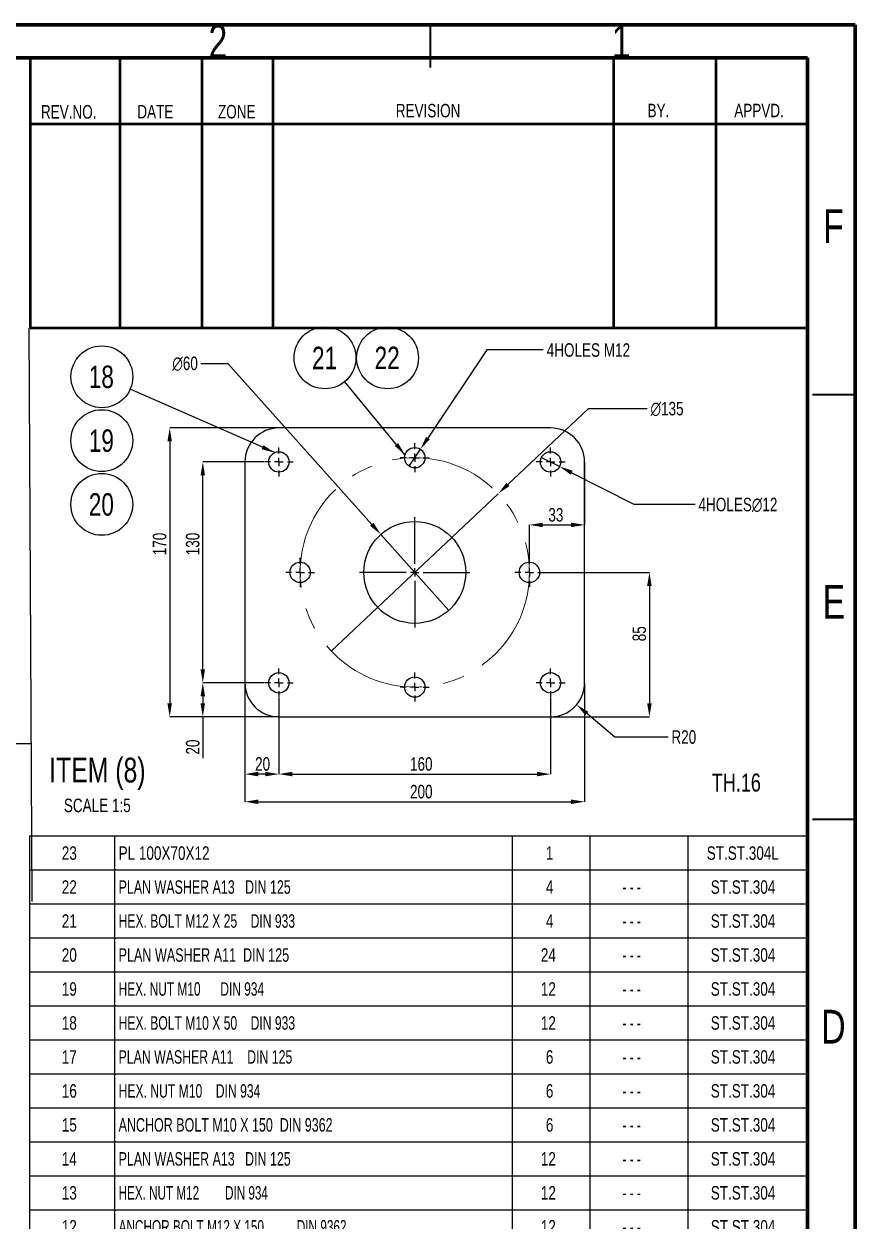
# Model space of a CAD drawing. Header units: millimetres. Extents: x 15 to 1268, y -316 to 292.
# Drawn here: x 1170.4 to 1268.3, y 149 to 290 of the extents above; entities that cross this region are included whole.
import ezdxf

# ---------------------------------------------------------------- set-up
doc = ezdxf.new("R2010")
doc.units = ezdxf.units.MM
doc.header["$PDSIZE"] = -1
doc.linetypes.add('CENTERX2', pattern=[20.32, 12.7, -2.54, 2.54, -2.54])
doc.layers.add('FORMAT', color=7, linetype='Continuous')
doc.styles.add('SLDTEXTSTYLE0', font='TXT', dxfattribs={"width": 0.75})
doc.styles.add('SLDTEXTSTYLE12', font='TXT', dxfattribs={"width": 0.666667})
doc.styles.add('SLDTEXTSTYLE13', font='TXT', dxfattribs={"width": 0.660714})
doc.styles.add('SLDTEXTSTYLE16', font='TXT', dxfattribs={"width": 0.65})
doc.styles.add('SLDTEXTSTYLE17', font='TXT', dxfattribs={"width": 0.672414})
doc.styles.add('SLDTEXTSTYLE18', font='TXT', dxfattribs={"width": 0.697917})
doc.styles.add('SLDTEXTSTYLE19', font='TXT', dxfattribs={"width": 0.66})
doc.styles.add('SLDTEXTSTYLE20', font='TXT', dxfattribs={"width": 0.682692})
doc.styles.add('SLDTEXTSTYLE21', font='TXT', dxfattribs={"width": 0.673913})
doc.styles.add('SLDTEXTSTYLE22', font='TXT', dxfattribs={"width": 0.693548})
doc.styles.add('SLDTEXTSTYLE23', font='TXT', dxfattribs={"width": 0.648148})
doc.styles.add('SLDTEXTSTYLE24', font='TXT', dxfattribs={"width": 0.653846})
doc.styles.add('SLDTEXTSTYLE25', font='TXT', dxfattribs={"width": 0.676471})
doc.styles.add('SLDTEXTSTYLE26', font='TXT', dxfattribs={"width": 0.671875})
doc.styles.add('SLDTEXTSTYLE6', font='TXT', dxfattribs={"width": 0.69})
doc.styles.add('SLDTEXTSTYLE7', font='TXT', dxfattribs={"width": 0.6875})
doc.dimstyles.new('SLDDIMSTYLE0', dxfattribs={"dimtxt": 2.5, "dimasz": 1.5875, "dimexe": 0, "dimexo": 0.625, "dimgap": 0, "dimtad": 1, "dimdec": 0, "dimrnd": 1e-09, "dimtxsty": 'Standard', "dimsah": 1, "dimcen": 2.5, "dimazin": 3, "dimtfac": 1.5875, "dimtdec": 0, "dimtmove": 0, "dimatfit": 3, "dimfrac": 2})
doc.dimstyles.new('SLDDIMSTYLE10', dxfattribs={"dimtxt": 1.5875, "dimasz": 1.5875, "dimexe": 0, "dimexo": 0.625, "dimgap": 0.396875, "dimtad": 1, "dimdec": 0, "dimlfac": 5, "dimrnd": 1e-09, "dimzin": 12, "dimtxsty": 'SLDTEXTSTYLE0', "dimblk1": 'NONE', "dimsah": 1, "dimcen": 0, "dimazin": 3, "dimtfac": 1, "dimtdec": 0, "dimtmove": 0, "dimatfit": 3, "dimldrblk": 'NONE', "dimfrac": 2, "dimtzin": 12})
doc.dimstyles.new('SLDDIMSTYLE11', dxfattribs={"dimtxt": 1.5875, "dimasz": 1.5875, "dimexe": 0, "dimexo": 0.625, "dimgap": 0.396875, "dimtad": 1, "dimdec": 0, "dimlfac": 5, "dimrnd": 1e-09, "dimzin": 12, "dimtxsty": 'SLDTEXTSTYLE0', "dimsah": 1, "dimcen": 0, "dimazin": 3, "dimtfac": 1, "dimtdec": 0, "dimtmove": 0, "dimatfit": 3, "dimfrac": 2, "dimtzin": 12})
doc.dimstyles.new('SLDDIMSTYLE18', dxfattribs={"dimtxt": 1.5875, "dimasz": 1.5875, "dimexe": 0, "dimexo": 0.625, "dimgap": 0.396875, "dimtad": 1, "dimdec": 0, "dimlfac": 5, "dimrnd": 1e-09, "dimzin": 12, "dimtxsty": 'SLDTEXTSTYLE0', "dimblk1": 'NONE', "dimsah": 1, "dimcen": 0, "dimazin": 3, "dimtfac": 1, "dimtdec": 0, "dimtmove": 0, "dimatfit": 3, "dimldrblk": 'NONE', "dimfrac": 2, "dimtzin": 12})
doc.dimstyles.new('SLDDIMSTYLE6', dxfattribs={"dimtxt": 1.5875, "dimasz": 1.5875, "dimexe": 0, "dimexo": 0.625, "dimgap": 0.396875, "dimtad": 1, "dimdec": 0, "dimlfac": 5, "dimrnd": 1e-09, "dimzin": 12, "dimtxsty": 'SLDTEXTSTYLE0', "dimsah": 1, "dimcen": 2.5, "dimazin": 3, "dimtfac": 1, "dimtdec": 0, "dimtmove": 0, "dimatfit": 3, "dimfrac": 2, "dimtzin": 12})
doc.dimstyles.new('SLDDIMSTYLE7', dxfattribs={"dimtxt": 1.5875, "dimasz": 1.5875, "dimexe": 0, "dimexo": 0.625, "dimgap": 0.396875, "dimtad": 1, "dimdec": 0, "dimlfac": 5, "dimrnd": 1e-09, "dimzin": 12, "dimtxsty": 'SLDTEXTSTYLE0', "dimsah": 1, "dimcen": 2.5, "dimazin": 3, "dimtfac": 1, "dimtdec": 0, "dimtmove": 0, "dimatfit": 0, "dimfrac": 2, "dimtzin": 12})
doc.dimstyles.new('SLDDIMSTYLE8', dxfattribs={"dimtxt": 1.5875, "dimasz": 1.5875, "dimexe": 0, "dimexo": 0.625, "dimgap": 0.396875, "dimtad": 1, "dimdec": 0, "dimlfac": 5, "dimrnd": 1e-09, "dimzin": 12, "dimtxsty": 'SLDTEXTSTYLE0', "dimblk1": 'NONE', "dimsah": 1, "dimcen": 0, "dimazin": 3, "dimtfac": 1, "dimtdec": 0, "dimtmove": 0, "dimatfit": 3, "dimldrblk": 'NONE', "dimfrac": 2, "dimtzin": 12})

# ---------------------------------------------------------------- blocks, each defined once
blk = doc.blocks.new('SW_TABLEANNOTATION_3')
at = {"color": 0, "linetype": 'Continuous', "lineweight": 25}
for p, q in [((0, 0), (0, -4)), ((0, 0), (10.01, 0)), ((10.01, 0), (10.01, -4)), ((10.01, 0), (56.86, 0)), ((56.86, 0), (56.86, -4)), ((56.86, 0), (65.99, 0)), ((65.99, 0), (65.99, -4)), ((65.99, 0), (77.57, 0)), ((77.57, 0), (77.57, -4)), ((77.57, 0), (91.64, 0)), ((91.64, 0), (91.64, -4)), ((0, -4), (0, -8)), ((0, -4), (10.01, -4)), ((10.01, -4), (10.01, -8)), ((10.01, -4), (56.86, -4)), ((56.86, -4), (56.86, -8)), ((56.86, -4), (65.99, -4)), ((65.99, -4), (65.99, -8)), ((65.99, -4), (77.57, -4)), ((77.57, -4), (77.57, -8)), ((77.57, -4), (91.64, -4)), ((91.64, -4), (91.64, -8)), ((0, -8), (0, -12)), ((0, -8), (10.01, -8)), ((10.01, -8), (10.01, -12)), ((10.01, -8), (56.86, -8)), ((56.86, -8), (56.86, -12)), ((56.86, -8), (65.99, -8)), ((65.99, -8), (65.99, -12)), ((65.99, -8), (77.57, -8)), ((77.57, -8), (77.57, -12)), ((77.57, -8), (91.64, -8)), ((91.64, -8), (91.64, -12)), ((0, -12), (0, -16)), ((0, -12), (10.01, -12)), ((10.01, -12), (10.01, -16)), ((10.01, -12), (56.86, -12)), ((56.86, -12), (56.86, -16)), ((56.86, -12), (65.99, -12)), ((65.99, -12), (65.99, -16)), ((65.99, -12), (77.57, -12)), ((77.57, -12), (77.57, -16)), ((77.57, -12), (91.64, -12)), ((91.64, -12), (91.64, -16)), ((0, -16), (0, -20)), ((0, -16), (10.01, -16)), ((10.01, -16), (10.01, -20)), ((10.01, -16), (56.86, -16)), ((56.86, -16), (56.86, -20)), ((56.86, -16), (65.99, -16)), ((65.99, -16), (65.99, -20)), ((65.99, -16), (77.57, -16)), ((77.57, -16), (77.57, -20)), ((77.57, -16), (91.64, -16)), ((91.64, -16), (91.64, -20)), ((0, -20), (0, -24)), ((0, -20), (10.01, -20)), ((10.01, -20), (10.01, -24)), ((10.01, -20), (56.86, -20)), ((56.86, -20), (56.86, -24)), ((56.86, -20), (65.99, -20)), ((65.99, -20), (65.99, -24)), ((65.99, -20), (77.57, -20)), ((77.57, -20), (77.57, -24)), ((77.57, -20), (91.64, -20)), ((91.64, -20), (91.64, -24)), ((0, -24), (0, -28)), ((0, -24), (10.01, -24)), ((10.01, -24), (10.01, -28)), ((10.01, -24), (56.86, -24)), ((56.86, -24), (56.86, -28)), ((56.86, -24), (65.99, -24)), ((65.99, -24), (65.99, -28)), ((65.99, -24), (77.57, -24)), ((77.57, -24), (77.57, -28)), ((77.57, -24), (91.64, -24)), ((91.64, -24), (91.64, -28)), ((0, -28), (0, -32)), ((0, -28), (10.01, -28)), ((10.01, -28), (10.01, -32)), ((10.01, -28), (56.86, -28)), ((56.86, -28), (56.86, -32)), ((56.86, -28), (65.99, -28)), ((65.99, -28), (65.99, -32)), ((65.99, -28), (77.57, -28)), ((77.57, -28), (77.57, -32)), ((77.57, -28), (91.64, -28)), ((91.64, -28), (91.64, -32)), ((0, -32), (0, -36)), ((0, -32), (10.01, -32)), ((10.01, -32), (10.01, -36)), ((10.01, -32), (56.86, -32)), ((56.86, -32), (56.86, -36)), ((56.86, -32), (65.99, -32)), ((65.99, -32), (65.99, -36)), ((65.99, -32), (77.57, -32)), ((77.57, -32), (77.57, -36)), ((77.57, -32), (91.64, -32)), ((91.64, -32), (91.64, -36)), ((0, -36), (0, -40)), ((0, -36), (10.01, -36)), ((10.01, -36), (10.01, -40)), ((10.01, -36), (56.86, -36)), ((56.86, -36), (56.86, -40)), ((56.86, -36), (65.99, -36)), ((65.99, -36), (65.99, -40)), ((65.99, -36), (77.57, -36)), ((77.57, -36), (77.57, -40)), ((77.57, -36), (91.64, -36)), ((91.64, -36), (91.64, -40)), ((0, -40), (0, -44)), ((0, -40), (10.01, -40)), ((10.01, -40), (10.01, -44)), ((10.01, -40), (56.86, -40)), ((56.86, -40), (56.86, -44)), ((56.86, -40), (65.99, -40)), ((65.99, -40), (65.99, -44)), ((65.99, -40), (77.57, -40)), ((77.57, -40), (77.57, -44)), ((77.57, -40), (91.64, -40)), ((91.64, -40), (91.64, -44)), ((0, -44), (0, -48)), ((0, -44), (10.01, -44)), ((10.01, -44), (10.01, -48)), ((10.01, -44), (56.86, -44)), ((56.86, -44), (56.86, -48)), ((56.86, -44), (65.99, -44)), ((65.99, -44), (65.99, -48)), ((65.99, -44), (77.57, -44)), ((77.57, -44), (77.57, -48)), ((77.57, -44), (91.64, -44)), ((91.64, -44), (91.64, -48)), ((0, -48), (0, -52)), ((0, -48), (10.01, -48)), ((10.01, -48), (10.01, -52)), ((10.01, -48), (56.86, -48)), ((56.86, -48), (56.86, -52)), ((56.86, -48), (65.99, -48)), ((65.99, -48), (65.99, -52)), ((65.99, -48), (77.57, -48)), ((77.57, -48), (77.57, -52)), ((77.57, -48), (91.64, -48)), ((91.64, -48), (91.64, -52)), ((0, -52), (0, -56)), ((0, -52), (10.01, -52)), ((10.01, -52), (10.01, -56)), ((10.01, -52), (56.86, -52)), ((56.86, -52), (56.86, -56)), ((56.86, -52), (65.99, -52)), ((65.99, -52), (65.99, -56)), ((65.99, -52), (77.57, -52)), ((77.57, -52), (77.57, -56)), ((77.57, -52), (91.64, -52)), ((91.64, -52), (91.64, -56)), ((0, -56), (0, -60)), ((0, -56), (10.01, -56)), ((10.01, -56), (10.01, -60)), ((10.01, -56), (56.86, -56)), ((56.86, -56), (56.86, -60)), ((56.86, -56), (65.99, -56)), ((65.99, -56), (65.99, -60)), ((65.99, -56), (77.57, -56)), ((77.57, -56), (77.57, -60)), ((77.57, -56), (91.64, -56)), ((91.64, -56), (91.64, -60)), ((0, -60), (0, -64.43)), ((0, -60), (10.01, -60)), ((10.01, -60), (10.01, -64.43)), ((10.01, -60), (56.86, -60)), ((56.86, -60), (56.86, -64.43)), ((56.86, -60), (65.99, -60)), ((65.99, -60), (65.99, -64.43)), ((65.99, -60), (77.57, -60)), ((77.57, -60), (77.57, -64.43)), ((77.57, -60), (91.64, -60)), ((91.64, -60), (91.64, -64.43)), ((0, -64.43), (0, -68.43)), ((0, -64.43), (10.01, -64.43)), ((10.01, -64.43), (10.01, -68.43)), ((10.01, -64.43), (56.86, -64.43)), ((56.86, -64.43), (56.86, -68.43)), ((56.86, -64.43), (65.99, -64.43)), ((65.99, -64.43), (65.99, -68.43)), ((65.99, -64.43), (77.57, -64.43)), ((77.57, -64.43), (77.57, -68.43)), ((77.57, -64.43), (91.64, -64.43)), ((91.64, -64.43), (91.64, -68.43)), ((0, -68.43), (0, -72.43)), ((0, -68.43), (10.01, -68.43)), ((10.01, -68.43), (10.01, -72.43)), ((10.01, -68.43), (56.86, -68.43)), ((56.86, -68.43), (56.86, -72.43)), ((56.86, -68.43), (65.99, -68.43)), ((65.99, -68.43), (65.99, -72.43)), ((65.99, -68.43), (77.57, -68.43)), ((77.57, -68.43), (77.57, -72.43)), ((77.57, -68.43), (91.64, -68.43)), ((91.64, -68.43), (91.64, -72.43)), ((0, -72.43), (0, -76.43)), ((0, -72.43), (10.01, -72.43)), ((10.01, -72.43), (10.01, -76.43)), ((10.01, -72.43), (56.86, -72.43)), ((56.86, -72.43), (56.86, -76.43)), ((56.86, -72.43), (65.99, -72.43)), ((65.99, -72.43), (65.99, -76.43)), ((65.99, -72.43), (77.57, -72.43)), ((77.57, -72.43), (77.57, -76.43)), ((77.57, -72.43), (91.64, -72.43)), ((91.64, -72.43), (91.64, -76.43)), ((0, -76.43), (0, -80.43)), ((0, -76.43), (10.01, -76.43)), ((10.01, -76.43), (10.01, -80.43)), ((10.01, -76.43), (56.86, -76.43)), ((56.86, -76.43), (56.86, -80.43)), ((56.86, -76.43), (65.99, -76.43)), ((65.99, -76.43), (65.99, -80.43)), ((65.99, -76.43), (77.57, -76.43)), ((77.57, -76.43), (77.57, -80.43)), ((77.57, -76.43), (91.64, -76.43)), ((91.64, -76.43), (91.64, -80.43)), ((0, -80.43), (0, -84.43)), ((0, -80.43), (10.01, -80.43)), ((10.01, -80.43), (10.01, -84.43)), ((10.01, -80.43), (56.86, -80.43)), ((56.86, -80.43), (56.86, -84.43)), ((56.86, -80.43), (65.99, -80.43)), ((65.99, -80.43), (65.99, -84.43)), ((65.99, -80.43), (77.57, -80.43)), ((77.57, -80.43), (77.57, -84.43)), ((77.57, -80.43), (91.64, -80.43)), ((91.64, -80.43), (91.64, -84.43)), ((0, -84.43), (0, -88.43)), ((0, -84.43), (10.01, -84.43)), ((10.01, -84.43), (10.01, -88.43)), ((10.01, -84.43), (56.86, -84.43)), ((56.86, -84.43), (56.86, -88.43)), ((56.86, -84.43), (65.99, -84.43)), ((65.99, -84.43), (65.99, -88.43)), ((65.99, -84.43), (77.57, -84.43)), ((77.57, -84.43), (77.57, -88.43)), ((77.57, -84.43), (91.64, -84.43)), ((91.64, -84.43), (91.64, -88.43)), ((0, -88.43), (0, -92.43)), ((0, -88.43), (10.01, -88.43)), ((10.01, -88.43), (10.01, -92.43)), ((10.01, -88.43), (56.86, -88.43)), ((56.86, -88.43), (56.86, -92.43)), ((56.86, -88.43), (65.99, -88.43)), ((65.99, -88.43), (65.99, -92.43)), ((65.99, -88.43), (77.57, -88.43)), ((77.57, -88.43), (77.57, -92.43)), ((77.57, -88.43), (91.64, -88.43)), ((91.64, -88.43), (91.64, -92.43)), ((0, -92.43), (0, -98.12)), ((0, -92.43), (10.01, -92.43)), ((10.01, -92.43), (10.01, -98.12)), ((10.01, -92.43), (56.86, -92.43)), ((56.86, -92.43), (56.86, -98.12)), ((56.86, -92.43), (65.99, -92.43)), ((65.99, -92.43), (65.99, -98.12)), ((65.99, -92.43), (77.57, -92.43)), ((77.57, -92.43), (77.57, -98.12)), ((77.57, -92.43), (91.64, -92.43)), ((91.64, -92.43), (91.64, -98.12)), ((0, -98.12), (10.01, -98.12)), ((10.01, -98.12), (56.86, -98.12)), ((56.86, -98.12), (65.99, -98.12)), ((65.99, -98.12), (77.57, -98.12)), ((77.57, -98.12), (91.64, -98.12))]:
    blk.add_line(p, q, dxfattribs=at)
at = {"color": 0, "linetype": 'Continuous', "lineweight": 0, "attachment_point": 1}
for s, insert, char_height, style in [('23', (3.82, -1.22), 1.587, 'SLDTEXTSTYLE0'), ('PL 100X70X12', (10.51, -1.22), 1.5875, 'SLDTEXTSTYLE0'), ('1', (60.83, -1.22), 1.59, 'SLDTEXTSTYLE0'), ('ST.ST.304L', (79.78, -1.22), 1.587, 'SLDTEXTSTYLE0'), ('22', (3.82, -5.22), 1.587, 'SLDTEXTSTYLE0'), ('PLAN WASHER A13   DIN 125', (10.51, -5.22), 1.5875, 'SLDTEXTSTYLE6'), ('4', (60.83, -5.22), 1.59, 'SLDTEXTSTYLE0'), ('ST.ST.304', (80.25, -5.22), 1.587, 'SLDTEXTSTYLE0'), ('- - -', (69.86, -5.22), 1.587, 'SLDTEXTSTYLE16'), ('21', (3.82, -9.22), 1.587, 'SLDTEXTSTYLE0'), ('HEX. BOLT M12 X 25    DIN 933', (10.51, -9.22), 1.5875, 'SLDTEXTSTYLE17'), ('4', (60.83, -9.22), 1.59, 'SLDTEXTSTYLE0'), ('ST.ST.304', (80.25, -9.22), 1.587, 'SLDTEXTSTYLE0'), ('- - -', (69.86, -9.22), 1.587, 'SLDTEXTSTYLE16'), ('20', (3.82, -13.22), 1.587, 'SLDTEXTSTYLE0'), ('PLAN WASHER A11  DIN 125', (10.51, -13.22), 1.5875, 'SLDTEXTSTYLE18'), ('24', (60.24, -13.22), 1.587, 'SLDTEXTSTYLE0'), ('ST.ST.304', (80.25, -13.22), 1.587, 'SLDTEXTSTYLE0'), ('- - -', (69.86, -13.22), 1.587, 'SLDTEXTSTYLE16'), ('19', (3.82, -17.22), 1.587, 'SLDTEXTSTYLE0'), ('HEX. NUT M10      DIN 934', (10.51, -17.22), 1.5875, 'SLDTEXTSTYLE19'), ('12', (60.24, -17.22), 1.587, 'SLDTEXTSTYLE0'), ('- - -', (69.86, -17.22), 1.587, 'SLDTEXTSTYLE16'), ('ST.ST.304', (80.25, -17.22), 1.587, 'SLDTEXTSTYLE0'), ('18', (3.82, -21.22), 1.587, 'SLDTEXTSTYLE0'), ('HEX. BOLT M10 X 50    DIN 933', (10.51, -21.22), 1.5875, 'SLDTEXTSTYLE17'), ('12', (60.24, -21.22), 1.587, 'SLDTEXTSTYLE0'), ('- - -', (69.86, -21.22), 1.587, 'SLDTEXTSTYLE16'), ('ST.ST.304', (80.25, -21.22), 1.587, 'SLDTEXTSTYLE0'), ('17', (3.82, -25.22), 1.587, 'SLDTEXTSTYLE0'), ('PLAN WASHER A11    DIN 125', (10.51, -25.22), 1.5875, 'SLDTEXTSTYLE20'), ('6', (60.83, -25.22), 1.59, 'SLDTEXTSTYLE0'), ('ST.ST.304', (80.25, -25.22), 1.587, 'SLDTEXTSTYLE0'), ('- - -', (69.86, -25.22), 1.587, 'SLDTEXTSTYLE16'), ('16', (3.82, -29.22), 1.587, 'SLDTEXTSTYLE0'), ('HEX. NUT M10    DIN 934', (10.51, -29.22), 1.5875, 'SLDTEXTSTYLE21'), ('6', (60.83, -29.22), 1.59, 'SLDTEXTSTYLE0'), ('ST.ST.304', (80.25, -29.22), 1.587, 'SLDTEXTSTYLE0'), ('- - -', (69.86, -29.22), 1.587, 'SLDTEXTSTYLE16'), ('15', (3.82, -33.22), 1.587, 'SLDTEXTSTYLE0'), ('ANCHOR BOLT M10 X 150  DIN 9362', (10.51, -33.22), 1.5875, 'SLDTEXTSTYLE22'), ('6', (60.83, -33.22), 1.59, 'SLDTEXTSTYLE0'), ('ST.ST.304', (80.25, -33.22), 1.587, 'SLDTEXTSTYLE0'), ('- - -', (69.86, -33.22), 1.587, 'SLDTEXTSTYLE16'), ('14', (3.82, -37.22), 1.587, 'SLDTEXTSTYLE0'), ('PLAN WASHER A13   DIN 125', (10.51, -37.22), 1.5875, 'SLDTEXTSTYLE6'), ('12', (60.24, -37.22), 1.587, 'SLDTEXTSTYLE0'), ('ST.ST.304', (80.25, -37.22), 1.587, 'SLDTEXTSTYLE0'), ('- - -', (69.86, -37.22), 1.587, 'SLDTEXTSTYLE16'), ('13', (3.82, -41.22), 1.587, 'SLDTEXTSTYLE0'), ('HEX. NUT M12        DIN 934', (10.51, -41.22), 1.5875, 'SLDTEXTSTYLE23'), ('12', (60.24, -41.22), 1.587, 'SLDTEXTSTYLE0'), ('- - -', (69.86, -41.22), 1.587, 'SLDTEXTSTYLE16'), ('ST.ST.304', (80.25, -41.22), 1.587, 'SLDTEXTSTYLE0'), ('12', (3.82, -45.22), 1.587, 'SLDTEXTSTYLE0'), ('ANCHOR BOLT M12 X 150          DIN 9362', (10.51, -45.22), 1.5875, 'SLDTEXTSTYLE24'), ('12', (60.24, -45.22), 1.587, 'SLDTEXTSTYLE0'), ('- - -', (69.86, -45.22), 1.587, 'SLDTEXTSTYLE16'), ('ST.ST.304', (80.25, -45.22), 1.587, 'SLDTEXTSTYLE0'), ('11', (3.82, -49.22), 1.587, 'SLDTEXTSTYLE0'), ('COUNTERSUNK BOLT M6 X 20    DIN 7991', (10.51, -49.22), 1.5875, 'SLDTEXTSTYLE7'), ('4', (60.83, -49.22), 1.59, 'SLDTEXTSTYLE0'), ('ST.ST.304', (80.25, -49.22), 1.587, 'SLDTEXTSTYLE0'), ('- - -', (69.86, -49.22), 1.587, 'SLDTEXTSTYLE16'), ('10', (3.82, -53.22), 1.587, 'SLDTEXTSTYLE0'), ('PL 70 X 30 X 6', (10.51, -53.22), 1.5875, 'SLDTEXTSTYLE13'), ('6', (60.83, -53.22), 1.59, 'SLDTEXTSTYLE0'), ('0.1', (70.3, -53.22), 1.587, 'SLDTEXTSTYLE0'), ('ST.ST.304L', (79.78, -53.22), 1.587, 'SLDTEXTSTYLE0'), ('9', (4.41, -57.22), 1.59, 'SLDTEXTSTYLE0'), ('PL 100 X 70 X 6', (10.51, -57.22), 1.5875, 'SLDTEXTSTYLE12'), ('4', (60.83, -57.22), 1.59, 'SLDTEXTSTYLE0'), ('0.34', (69.71, -57.22), 1.587, 'SLDTEXTSTYLE0'), ('ST.ST.304L', (79.78, -57.22), 1.587, 'SLDTEXTSTYLE0'), ('8', (4.41, -61.43), 1.59, 'SLDTEXTSTYLE0'), ('PL 200 X 170 X 16', (10.51, -61.43), 1.5875, 'SLDTEXTSTYLE25'), ('1', (60.83, -61.43), 1.59, 'SLDTEXTSTYLE0'), ('4.35', (69.71, -61.43), 1.587, 'SLDTEXTSTYLE0'), ('ST.ST.304L', (79.78, -61.43), 1.587, 'SLDTEXTSTYLE0'), ('7', (4.41, -65.64), 1.59, 'SLDTEXTSTYLE0'), ('L 50 X 50 X 5', (10.51, -65.64), 1.5875, 'SLDTEXTSTYLE24'), ('2', (60.83, -65.64), 1.59, 'SLDTEXTSTYLE0'), ('0.2', (70.3, -65.64), 1.587, 'SLDTEXTSTYLE0'), ('ST.ST.304L', (79.78, -65.64), 1.587, 'SLDTEXTSTYLE0'), ('6', (4.41, -69.64), 1.59, 'SLDTEXTSTYLE0'), ('PL 170 X 145 X 8', (10.51, -69.64), 1.5875, 'SLDTEXTSTYLE26'), ('2', (60.83, -69.64), 1.59, 'SLDTEXTSTYLE0'), ('0.3', (70.3, -69.64), 1.587, 'SLDTEXTSTYLE0'), ('ST.ST.304L', (79.78, -69.64), 1.587, 'SLDTEXTSTYLE0'), ('5', (4.41, -73.64), 1.59, 'SLDTEXTSTYLE0'), ('PL 170 X 145 X 8', (10.51, -73.64), 1.5875, 'SLDTEXTSTYLE26'), ('2', (60.83, -73.64), 1.59, 'SLDTEXTSTYLE0'), ('0.3', (70.3, -73.64), 1.587, 'SLDTEXTSTYLE0'), ('ST.ST.304L', (79.78, -73.64), 1.587, 'SLDTEXTSTYLE0'), ('4', (4.41, -77.64), 1.59, 'SLDTEXTSTYLE0'), ('PL 80 X 70 X 8', (10.51, -77.64), 1.5875, 'SLDTEXTSTYLE13'), ('8', (60.83, -77.64), 1.59, 'SLDTEXTSTYLE0'), ('0.35', (69.71, -77.64), 1.587, 'SLDTEXTSTYLE0'), ('ST.ST.304L', (79.78, -77.64), 1.587, 'SLDTEXTSTYLE0'), ('3', (4.41, -81.64), 1.59, 'SLDTEXTSTYLE0'), ('PL', (10.51, -81.64), 1.587, 'SLDTEXTSTYLE0'), ('868', (13.22, -81.64), 1.587, 'SLDTEXTSTYLE0'), ('X 176 X 6', (17.37, -81.64), 1.587, 'SLDTEXTSTYLE12'), ('2', (60.83, -81.64), 1.59, 'SLDTEXTSTYLE0'), ('7', (71.19, -81.64), 1.59, 'SLDTEXTSTYLE0'), ('ST.ST.304L', (79.78, -81.64), 1.587, 'SLDTEXTSTYLE0'), ('2', (4.41, -85.64), 1.59, 'SLDTEXTSTYLE0'), ('PL', (10.51, -85.64), 1.587, 'SLDTEXTSTYLE0'), ('805', (13.22, -85.64), 1.587, 'SLDTEXTSTYLE0'), ('X 162 X 6', (17.37, -85.64), 1.587, 'SLDTEXTSTYLE12'), ('1', (60.83, -85.64), 1.59, 'SLDTEXTSTYLE0'), ('6.4', (70.3, -85.64), 1.587, 'SLDTEXTSTYLE0'), ('ST.ST.304L', (79.78, -85.64), 1.587, 'SLDTEXTSTYLE0'), ('1', (4.41, -89.64), 1.59, 'SLDTEXTSTYLE0'), ('PL', (10.51, -89.64), 1.587, 'SLDTEXTSTYLE0'), ('2484', (13.22, -89.64), 1.587, 'SLDTEXTSTYLE0'), ('X 235 X 6', (18.55, -89.64), 1.587, 'SLDTEXTSTYLE12'), ('2', (60.83, -89.64), 1.59, 'SLDTEXTSTYLE0'), ('23', (70.6, -89.64), 1.587, 'SLDTEXTSTYLE0'), ('ST.ST.304L', (79.78, -89.64), 1.587, 'SLDTEXTSTYLE0'), ('WEIGHT', (67.93, -93.43), 1.587, 'SLDTEXTSTYLE0'), ('ITEM NO.', (0.5, -94.49), 1.587, 'SLDTEXTSTYLE0'), ('DESCRIPTION', (26.85, -94.49), 1.5875, 'SLDTEXTSTYLE0'), ('QTY.', (59.14, -94.49), 1.587, 'SLDTEXTSTYLE0'), ('(KG/UNIT)', (66.74, -95.55), 1.587, 'SLDTEXTSTYLE0'), ('MATERIAL', (79.72, -94.49), 1.587, 'SLDTEXTSTYLE0')]:
    blk.add_mtext(s, dxfattribs=dict(at, insert=insert, char_height=char_height, style=style))
blk = doc.blocks.new('*D845')
at = {"layer": 'Defpoints', "color": 0}
for p in [(1226.28, 234.65), (1206.63, 216.13)]:
    blk.add_point(p, dxfattribs=at)
at = {"layer": 'FORMAT', "color": 0, "lineweight": -2}
for p, q in [((1236.9, 244.66), (1227.44, 235.74)), ((1243.83, 244.66), (1236.9, 244.66)), ((1206.63, 216.13), (1226.28, 234.65))]:
    blk.add_line(p, q, dxfattribs=at)
at = {"layer": 'FORMAT', "color": 0}
blk.add_solid([(1227.25, 235.93), (1227.62, 235.54), (1226.28, 234.65)], dxfattribs=at)
at = {"layer": 'FORMAT', "color": 0, "insert": (1244.23, 245.46), "char_height": 1.587, "attachment_point": 1, "style": 'SLDTEXTSTYLE0'}
blk.add_mtext('\\A1;∅135', dxfattribs=at)
blk = doc.blocks.new('_None')
blk = doc.blocks.new('*D846')
at = {"layer": 'Defpoints', "color": 0}
for p in [(1200.46, 242.39), (1187.6, 208.39), (1200.46, 208.39)]:
    blk.add_point(p, dxfattribs=at)
at = {"layer": 'FORMAT', "color": 0, "lineweight": -2}
for p, q in [((1200.39, 242.39), (1187.6, 242.39)), ((1187.6, 240.8), (1187.6, 209.97)), ((1200.39, 208.39), (1187.6, 208.39))]:
    blk.add_line(p, q, dxfattribs=at)
at = {"layer": 'FORMAT', "color": 0}
for points in [[(1187.33, 240.8), (1187.86, 240.8), (1187.6, 242.39)], [(1187.33, 209.97), (1187.86, 209.97), (1187.6, 208.39)]]:
    blk.add_solid(points, dxfattribs=at)
at = {"layer": 'FORMAT', "color": 0, "insert": (1185.61, 228.73), "char_height": 1.587, "attachment_point": 2, "rotation": 90, "style": 'SLDTEXTSTYLE0'}
blk.add_mtext('\\A1;170', dxfattribs=at)
blk = doc.blocks.new('*D847')
at = {"layer": 'Defpoints', "color": 0}
for p in [(1196.46, 212.39), (1236.46, 212.39), (1236.46, 198.39)]:
    blk.add_point(p, dxfattribs=at)
at = {"layer": 'FORMAT', "color": 0, "lineweight": -2}
for p, q in [((1196.46, 212.32), (1196.46, 198.39)), ((1236.46, 212.32), (1236.46, 198.39)), ((1198.04, 198.39), (1234.87, 198.39))]:
    blk.add_line(p, q, dxfattribs=at)
at = {"layer": 'FORMAT', "color": 0}
for points in [[(1198.04, 198.65), (1198.04, 198.12), (1196.46, 198.39)], [(1234.87, 198.65), (1234.87, 198.12), (1236.46, 198.39)]]:
    blk.add_solid(points, dxfattribs=at)
at = {"layer": 'FORMAT', "color": 0, "insert": (1217.23, 200.37), "char_height": 1.587, "attachment_point": 2, "style": 'SLDTEXTSTYLE0'}
blk.add_mtext('\\A1;200', dxfattribs=at)
blk = doc.blocks.new('*D848')
at = {"layer": 'Defpoints', "color": 0}
for p in [(1200.46, 210.69), (1232.46, 210.69), (1232.46, 201.64)]:
    blk.add_point(p, dxfattribs=at)
at = {"layer": 'FORMAT', "color": 0, "lineweight": -2}
for p, q in [((1200.46, 210.62), (1200.46, 201.64)), ((1232.46, 210.62), (1232.46, 201.64)), ((1202.04, 201.64), (1230.87, 201.64))]:
    blk.add_line(p, q, dxfattribs=at)
at = {"layer": 'FORMAT', "color": 0}
for points in [[(1202.04, 201.91), (1202.04, 201.38), (1200.46, 201.64)], [(1230.87, 201.91), (1230.87, 201.38), (1232.46, 201.64)]]:
    blk.add_solid(points, dxfattribs=at)
at = {"layer": 'FORMAT', "color": 0, "insert": (1217.23, 203.63), "char_height": 1.587, "attachment_point": 2, "style": 'SLDTEXTSTYLE0'}
blk.add_mtext('\\A1;160', dxfattribs=at)
blk = doc.blocks.new('*D849')
at = {"layer": 'Defpoints', "color": 0}
for p in [(1191.5, 238.39), (1198.76, 238.39), (1198.76, 212.39)]:
    blk.add_point(p, dxfattribs=at)
at = {"layer": 'FORMAT', "color": 0, "lineweight": -2}
for p, q in [((1198.69, 238.39), (1191.5, 238.39)), ((1191.5, 213.97), (1191.5, 236.8)), ((1198.69, 212.39), (1191.5, 212.39))]:
    blk.add_line(p, q, dxfattribs=at)
at = {"layer": 'FORMAT', "color": 0}
for points in [[(1191.23, 236.8), (1191.76, 236.8), (1191.5, 238.39)], [(1191.23, 213.97), (1191.76, 213.97), (1191.5, 212.39)]]:
    blk.add_solid(points, dxfattribs=at)
at = {"layer": 'FORMAT', "color": 0, "insert": (1189.51, 228.73), "char_height": 1.587, "attachment_point": 2, "rotation": 90, "style": 'SLDTEXTSTYLE0'}
blk.add_mtext('\\A1;130', dxfattribs=at)
blk = doc.blocks.new('*D850')
at = {"layer": 'Defpoints', "color": 0}
for p in [(1217.12, 239.88), (1215.79, 237.89)]:
    blk.add_point(p, dxfattribs=at)
at = {"layer": 'FORMAT', "color": 0, "lineweight": -2}
for p, q in [((1224.95, 251.57), (1218.01, 241.2)), ((1231.6, 251.57), (1224.95, 251.57)), ((1215.79, 237.89), (1217.12, 239.88))]:
    blk.add_line(p, q, dxfattribs=at)
at = {"layer": 'FORMAT', "color": 0}
blk.add_solid([(1217.79, 241.35), (1218.23, 241.06), (1217.12, 239.88)], dxfattribs=at)
at = {"layer": 'FORMAT', "color": 0, "insert": (1232, 252.36), "char_height": 1.5875, "attachment_point": 1, "style": 'SLDTEXTSTYLE0'}
blk.add_mtext('\\A1;4HOLES M12', dxfattribs=at)
blk = doc.blocks.new('*D851')
at = {"layer": 'Defpoints', "color": 0}
for p in [(1212.46, 229.86), (1220.46, 220.92)]:
    blk.add_point(p, dxfattribs=at)
at = {"layer": 'FORMAT', "color": 0, "lineweight": -2}
for p, q in [((1191.28, 249.99), (1194.45, 249.99)), ((1194.45, 249.99), (1211.4, 231.04)), ((1220.46, 220.92), (1212.46, 229.86))]:
    blk.add_line(p, q, dxfattribs=at)
at = {"layer": 'FORMAT', "color": 0}
blk.add_solid([(1211.6, 231.22), (1211.2, 230.87), (1212.46, 229.86)], dxfattribs=at)
at = {"layer": 'FORMAT', "color": 0, "insert": (1187.91, 250.79), "char_height": 1.587, "attachment_point": 1, "style": 'SLDTEXTSTYLE0'}
blk.add_mtext('\\A1;∅60', dxfattribs=at)
blk = doc.blocks.new('*D852')
at = {"layer": 'Defpoints', "color": 0}
for p in [(1198.76, 212.39), (1191.5, 208.39), (1200.46, 208.39)]:
    blk.add_point(p, dxfattribs=at)
at = {"layer": 'FORMAT', "color": 0, "lineweight": -2}
for p, q in [((1198.69, 212.39), (1191.5, 212.39)), ((1191.5, 210.8), (1191.5, 209.97)), ((1200.39, 208.39), (1191.5, 208.39)), ((1191.5, 208.39), (1191.5, 203.53))]:
    blk.add_line(p, q, dxfattribs=at)
at = {"layer": 'FORMAT', "color": 0}
for points in [[(1191.23, 210.8), (1191.76, 210.8), (1191.5, 212.39)], [(1191.23, 209.97), (1191.76, 209.97), (1191.5, 208.39)]]:
    blk.add_solid(points, dxfattribs=at)
at = {"layer": 'FORMAT', "color": 0, "insert": (1189.51, 204.82), "char_height": 1.587, "attachment_point": 2, "rotation": 90, "style": 'SLDTEXTSTYLE0'}
blk.add_mtext('\\A1;20', dxfattribs=at)
blk = doc.blocks.new('*D853')
at = {"layer": 'Defpoints', "color": 0}
for p in [(1196.46, 212.39), (1200.46, 210.69), (1196.46, 201.64)]:
    blk.add_point(p, dxfattribs=at)
at = {"layer": 'FORMAT', "color": 0, "lineweight": -2}
for p, q in [((1196.46, 212.32), (1196.46, 201.64)), ((1200.46, 210.62), (1200.46, 201.64)), ((1198.87, 201.64), (1198.04, 201.64))]:
    blk.add_line(p, q, dxfattribs=at)
at = {"layer": 'FORMAT', "color": 0}
for points in [[(1198.04, 201.91), (1198.04, 201.38), (1196.46, 201.64)], [(1198.87, 201.91), (1198.87, 201.38), (1200.46, 201.64)]]:
    blk.add_solid(points, dxfattribs=at)
at = {"layer": 'FORMAT', "color": 0, "insert": (1198.54, 203.63), "char_height": 1.587, "attachment_point": 2, "style": 'SLDTEXTSTYLE0'}
blk.add_mtext('\\A1;20', dxfattribs=at)
blk = doc.blocks.new('*D854')
at = {"layer": 'Defpoints', "color": 0}
for p in [(1232.46, 212.39), (1235.51, 209.81)]:
    blk.add_point(p, dxfattribs=at)
at = {"layer": 'FORMAT', "color": 0, "lineweight": -2}
for p, q in [((1240.01, 206), (1236.72, 208.78)), ((1246.29, 206), (1240.01, 206))]:
    blk.add_line(p, q, dxfattribs=at)
at = {"layer": 'FORMAT', "color": 0}
blk.add_solid([(1236.9, 208.98), (1236.55, 208.58), (1235.51, 209.81)], dxfattribs=at)
at = {"layer": 'FORMAT', "color": 0, "insert": (1246.69, 206.8), "char_height": 1.587, "attachment_point": 1, "style": 'SLDTEXTSTYLE0'}
blk.add_mtext('\\A1;R20', dxfattribs=at)
blk = doc.blocks.new('*D855')
at = {"layer": 'Defpoints', "color": 0}
for p in [(1236.46, 238.39), (1236.46, 230.98), (1229.96, 227.09)]:
    blk.add_point(p, dxfattribs=at)
at = {"layer": 'FORMAT', "color": 0, "lineweight": -2}
for p, q in [((1236.46, 238.32), (1236.46, 230.98)), ((1229.96, 227.15), (1229.96, 230.98)), ((1231.54, 230.98), (1234.87, 230.98))]:
    blk.add_line(p, q, dxfattribs=at)
at = {"layer": 'FORMAT', "color": 0}
for points in [[(1231.54, 231.24), (1231.54, 230.71), (1229.96, 230.98)], [(1234.87, 231.24), (1234.87, 230.71), (1236.46, 230.98)]]:
    blk.add_solid(points, dxfattribs=at)
at = {"layer": 'FORMAT', "color": 0, "insert": (1233.08, 232.96), "char_height": 1.587, "attachment_point": 2, "style": 'SLDTEXTSTYLE0'}
blk.add_mtext('\\A1;33', dxfattribs=at)
blk = doc.blocks.new('*D856')
at = {"layer": 'Defpoints', "color": 0}
for p in [(1231.66, 225.39), (1232.46, 208.39), (1244.1, 208.39)]:
    blk.add_point(p, dxfattribs=at)
at = {"layer": 'FORMAT', "color": 0, "lineweight": -2}
for p, q in [((1231.72, 225.39), (1244.1, 225.39)), ((1244.1, 223.8), (1244.1, 209.97)), ((1232.52, 208.39), (1244.1, 208.39))]:
    blk.add_line(p, q, dxfattribs=at)
at = {"layer": 'FORMAT', "color": 0}
for points in [[(1243.83, 223.8), (1244.36, 223.8), (1244.1, 225.39)], [(1243.83, 209.97), (1244.36, 209.97), (1244.1, 208.39)]]:
    blk.add_solid(points, dxfattribs=at)
at = {"layer": 'FORMAT', "color": 0, "insert": (1242.11, 218.16), "char_height": 1.587, "attachment_point": 2, "rotation": 90, "style": 'SLDTEXTSTYLE0'}
blk.add_mtext('\\A1;85', dxfattribs=at)
blk = doc.blocks.new('*D857')
at = {"layer": 'Defpoints', "color": 0}
for p in [(1231.39, 238.93), (1233.53, 237.84)]:
    blk.add_point(p, dxfattribs=at)
at = {"layer": 'FORMAT', "color": 0, "lineweight": -2}
for p, q in [((1231.39, 238.93), (1233.53, 237.84)), ((1242.31, 233.38), (1234.94, 237.12)), ((1249.48, 233.38), (1242.31, 233.38))]:
    blk.add_line(p, q, dxfattribs=at)
at = {"layer": 'FORMAT', "color": 0}
blk.add_solid([(1235.06, 237.36), (1234.82, 236.89), (1233.53, 237.84)], dxfattribs=at)
at = {"layer": 'FORMAT', "color": 0, "insert": (1249.88, 234.17), "char_height": 1.5875, "attachment_point": 1, "style": 'SLDTEXTSTYLE0'}
blk.add_mtext('\\A1;4HOLES∅12', dxfattribs=at)
blk = doc.blocks.new('SW_NOTE_0_68')
at = {"layer": 'FORMAT', "color": 0}
blk.add_circle((-3.33, 1.46), 3.64, dxfattribs=at)
at = {"layer": 'FORMAT', "color": 0, "insert": (-3.39, 2.78), "char_height": 2.646, "attachment_point": 2, "style": 'SLDTEXTSTYLE0'}
blk.add_mtext('18', dxfattribs=at)
blk = doc.blocks.new('SW_NOTE_0_69')
at = {"layer": 'FORMAT', "color": 0}
blk.add_circle((1.95, 2.09), 3.64, dxfattribs=at)
at = {"layer": 'FORMAT', "color": 0, "insert": (1.9, 3.41), "char_height": 2.646, "attachment_point": 2, "style": 'SLDTEXTSTYLE0'}
blk.add_mtext('19', dxfattribs=at)
blk = doc.blocks.new('SW_NOTE_0_70')
at = {"layer": 'FORMAT', "color": 0}
blk.add_circle((1.95, 2.09), 3.64, dxfattribs=at)
at = {"layer": 'FORMAT', "color": 0, "insert": (1.9, 3.41), "char_height": 2.646, "attachment_point": 2, "style": 'SLDTEXTSTYLE0'}
blk.add_mtext('20', dxfattribs=at)
blk = doc.blocks.new('SW_NOTE_0_71')
at = {"color": 0, "linetype": 'Continuous', "lineweight": 0, "attachment_point": 2, "style": 'SLDTEXTSTYLE0'}
for s, insert, char_height in [('ITEM (8)', (7, 3.75), 2.91), ('SCALE 1:5', (6.99, -1.07), 1.587)]:
    blk.add_mtext(s, dxfattribs=dict(at, insert=insert, char_height=char_height))
blk = doc.blocks.new('SW_NOTE_0_72')
at = {"layer": 'FORMAT', "color": 0}
blk.add_circle((-2.32, 2.81), 3.64, dxfattribs=at)
at = {"layer": 'FORMAT', "color": 0, "insert": (-2.37, 4.12), "char_height": 2.646, "attachment_point": 2, "style": 'SLDTEXTSTYLE0'}
blk.add_mtext('21', dxfattribs=at)
blk = doc.blocks.new('SW_NOTE_0_73')
at = {"layer": 'FORMAT', "color": 0}
blk.add_circle((1.95, 2.09), 3.64, dxfattribs=at)
at = {"layer": 'FORMAT', "color": 0, "insert": (1.9, 3.41), "char_height": 2.646, "attachment_point": 2, "style": 'SLDTEXTSTYLE0'}
blk.add_mtext('22', dxfattribs=at)
blk = doc.blocks.new('SW_CENTERMARKSYMBOL_38')
at = {"layer": 'FORMAT', "color": 0}
for p, q in [((0, 1), (0, 6.5)), ((-1, 0), (-6.5, 0)), ((0, 0), (-0.5, 0)), ((0, 0), (0, 0.5)), ((0, 0), (0, -0.5)), ((0, 0), (0.5, 0)), ((1, 0), (6.5, 0)), ((0, -1), (0, -6.5))]:
    blk.add_line(p, q, dxfattribs=at)
blk = doc.blocks.new('SW_CENTERMARKSYMBOL_39')
at = {"layer": 'FORMAT', "color": 0}
for p, q in [((0, 1), (0, 1.7)), ((-1, 0), (-1.7, 0)), ((0, 0), (-0.5, 0)), ((0, 0), (0, 0.5)), ((0, 0), (0, -0.5)), ((0, 0), (0.5, 0)), ((1, 0), (1.7, 0)), ((0, -1), (0, -1.7))]:
    blk.add_line(p, q, dxfattribs=at)
blk = doc.blocks.new('SW_CENTERMARKSYMBOL_40')
at = {"layer": 'FORMAT', "color": 0}
for p, q in [((0, 1), (0, 1.7)), ((-1, 0), (-1.7, 0)), ((0, 0), (-0.5, 0)), ((0, 0), (0, 0.5)), ((0, 0), (0, -0.5)), ((0, 0), (0.5, 0)), ((1, 0), (1.7, 0)), ((0, -1), (0, -1.7))]:
    blk.add_line(p, q, dxfattribs=at)
blk = doc.blocks.new('SW_CENTERMARKSYMBOL_41')
at = {"layer": 'FORMAT', "color": 0}
for p, q in [((0, 1), (0, 1.7)), ((-1, 0), (-1.7, 0)), ((0, 0), (-0.5, 0)), ((0, 0), (0, 0.5)), ((0, 0), (0, -0.5)), ((0, 0), (0.5, 0)), ((1, 0), (1.7, 0)), ((0, -1), (0, -1.7))]:
    blk.add_line(p, q, dxfattribs=at)
blk = doc.blocks.new('SW_CENTERMARKSYMBOL_42')
at = {"layer": 'FORMAT', "color": 0}
for p, q in [((0, 1), (0, 1.7)), ((-1, 0), (-1.7, 0)), ((0, 0), (-0.5, 0)), ((0, 0), (0, 0.5)), ((0, 0), (0, -0.5)), ((0, 0), (0.5, 0)), ((1, 0), (1.7, 0)), ((0, -1), (0, -1.7))]:
    blk.add_line(p, q, dxfattribs=at)
blk = doc.blocks.new('SW_CENTERMARKSYMBOL_43')
at = {"layer": 'FORMAT', "color": 0}
for p, q in [((0, 1), (0, 1.7)), ((-1, 0), (-1.7, 0)), ((0, 0), (-0.5, 0)), ((0, 0), (0, 0.5)), ((0, 0), (0, -0.5)), ((0, 0), (0.5, 0)), ((1, 0), (1.7, 0)), ((0, -1), (0, -1.7))]:
    blk.add_line(p, q, dxfattribs=at)
blk = doc.blocks.new('SW_CENTERMARKSYMBOL_44')
at = {"layer": 'FORMAT', "color": 0}
for p, q in [((0, 1), (0, 1.7)), ((-1, 0), (-1.7, 0)), ((0, 0), (-0.5, 0)), ((0, 0), (0, 0.5)), ((0, 0), (0, -0.5)), ((0, 0), (0.5, 0)), ((1, 0), (1.7, 0)), ((0, -1), (0, -1.7))]:
    blk.add_line(p, q, dxfattribs=at)
blk = doc.blocks.new('SW_CENTERMARKSYMBOL_45')
at = {"layer": 'FORMAT', "color": 0}
for p, q in [((0, 1), (0, 1.7)), ((-1, 0), (-1.7, 0)), ((0, 0), (-0.5, 0)), ((0, 0), (0, 0.5)), ((0, 0), (0, -0.5)), ((0, 0), (0.5, 0)), ((1, 0), (1.7, 0)), ((0, -1), (0, -1.7))]:
    blk.add_line(p, q, dxfattribs=at)
blk = doc.blocks.new('SW_CENTERMARKSYMBOL_46')
at = {"layer": 'FORMAT', "color": 0}
for p, q in [((0, 1), (0, 1.7)), ((-1, 0), (-1.7, 0)), ((0, 0), (-0.5, 0)), ((0, 0), (0, 0.5)), ((0, 0), (0, -0.5)), ((0, 0), (0.5, 0)), ((1, 0), (1.7, 0)), ((0, -1), (0, -1.7))]:
    blk.add_line(p, q, dxfattribs=at)

msp = doc.modelspace()

# ---------------------------------------------------------------- linework, layer by layer
at = {"color": 7, "linetype": 'Continuous', "lineweight": 70}
for p, q in [((868.31754949, 289.83338776), (1268.31754949, 289.83338776)), ((1268.31754949, 289.83338776), (1268.31754949, 2.83338776)), ((873.31754949, 285.96691277), (1262.72002161, 285.96691277)), ((1262.72002161, 285.96691277), (1262.72002161, 8.96691277))]:
    msp.add_line(p, q, dxfattribs=at)
at = {"color": 7, "linetype": 'Continuous', "lineweight": 35}
for p, q in [((1218.31754949, 284.83338776), (1218.31754949, 289.83338776)), ((1263.31754949, 246.33338776), (1268.31754949, 246.33338776)), ((1263.31754949, 196.33338776), (1268.31754949, 196.33338776))]:
    msp.add_line(p, q, dxfattribs=at)
at = {"color": 7, "linetype": 'Continuous', "lineweight": 50}
for p, q in [((1171.16041046, 285.96691277), (1171.16041046, 254.14399381)), ((1181.73634907, 285.96691277), (1181.73634907, 254.28069909)), ((1191.39575976, 285.96691277), (1191.39575976, 254.14397351)), ((1199.75320665, 285.96691277), (1199.75320665, 254.14399381)), ((1239.8698923, 285.96691277), (1239.8698923, 254.14399381)), ((1251.90650413, 285.96691277), (1251.90650413, 254.14397351)), ((1262.72002161, 278.15119174), (1171.16041046, 278.15119174)), ((1262.72002161, 254.14399381), (1171.16041046, 254.14399381))]:
    msp.add_line(p, q, dxfattribs=at)
at = {"color": 7, "linetype": 'Continuous', "lineweight": 25}
for p, q in [((1232.45732922, 242.38702016), (1200.45732922, 242.38702016)), ((1196.45732922, 238.38702016), (1196.45732922, 212.38702016)), ((1236.45732922, 212.38702016), (1236.45732922, 238.38702016)), ((1200.45732922, 208.38702016), (1232.45732922, 208.38702016))]:
    msp.add_line(p, q, dxfattribs=at)
for centre, radius in [((1200.45732922, 238.38702016), 1.2), ((1216.45732922, 238.88702016), 1.2), ((1232.45732922, 238.38702016), 1.2), ((1216.45732922, 225.38702016), 6), ((1202.95732922, 225.38702016), 1.2), ((1229.95732922, 225.38702016), 1.2), ((1200.45732922, 212.38702016), 1.2), ((1216.45732922, 211.88702016), 1.2), ((1232.45732922, 212.38702016), 1.2)]:
    msp.add_circle(centre, radius, dxfattribs=at)
at = {"color": 7, "linetype": 'CENTERX2', "lineweight": 18}
msp.add_circle((1216.45732922, 225.38702016), 13.5, dxfattribs=at)
at = {"color": 7, "linetype": 'Continuous', "lineweight": 25}
for centre, start, end in [((1200.45732922, 238.38702016), 90, 180), ((1232.45732922, 238.38702016), 0, 90), ((1200.45732922, 212.38702016), 180, 270), ((1232.45732922, 212.38702016), 270, 0)]:
    msp.add_arc(centre, 4, start, end, dxfattribs=at)
at = {"layer": 'FORMAT'}
for p, q in [((1171.40169684, 186.62878648), (1171.06085605, 254.14425382)), ((1171.30784354, 205.21972299), (993.03086841, 205.21972299))]:
    msp.add_line(p, q, dxfattribs=at)

# ---------------------------------------------------------------- block references
at = {"color": 7, "linetype": 'Continuous', "lineweight": 0}
for name, p in [('SW_NOTE_0_71', (1172.08307075, 199.81819776)), ('SW_TABLEANNOTATION_3', (1171.07070238, 194.35823999))]:
    msp.add_blockref(name, p, dxfattribs=at)
at = {"layer": 'FORMAT'}
for name, p in [('SW_NOTE_0_72', (1208.20675379, 247.83351224)), ('SW_NOTE_0_73', (1211.30693974, 248.54761275)), ('SW_NOTE_0_68', (1182.93849932, 246.95542733)), ('SW_NOTE_0_69', (1177.6490816, 238.81186866)), ('SW_CENTERMARKSYMBOL_41', (1200.45732922, 238.38702016)), ('SW_CENTERMARKSYMBOL_39', (1216.45732922, 238.88702016)), ('SW_CENTERMARKSYMBOL_42', (1232.45732922, 238.38702016)), ('SW_NOTE_0_70', (1177.6490816, 231.30143751)), ('SW_CENTERMARKSYMBOL_38', (1216.45732922, 225.38702016)), ('SW_CENTERMARKSYMBOL_46', (1202.95732922, 225.38702016)), ('SW_CENTERMARKSYMBOL_40', (1229.95732922, 225.38702016)), ('SW_CENTERMARKSYMBOL_45', (1200.45732922, 212.38702016)), ('SW_CENTERMARKSYMBOL_44', (1216.45732922, 211.88702016)), ('SW_CENTERMARKSYMBOL_43', (1232.45732922, 212.38702016))]:
    msp.add_blockref(name, p, dxfattribs=at)

# ---------------------------------------------------------------- texts
at = {"color": 7, "linetype": 'Continuous', "lineweight": 0, "style": 'SLDTEXTSTYLE0'}
for s, insert, char_height, attachment_point in [('2', (1193.27758644, 289.89354185), 3.96875, 2), ('1', (1240.77758644, 289.89354185), 3.96875, 2), ('REVISION', (1214.22545498, 280.53997307), 1.5875, 1), ('BY.', (1243.8785987, 280.55519095), 1.5875, 1), ('APPVD.', (1254.08958979, 280.55519095), 1.5875, 1), ('REV.NO.', (1172.43367442, 280.39761499), 1.5875, 1), ('DATE', (1183.78659625, 280.41283287), 1.5875, 1), ('ZONE', (1193.2849214, 280.41283287), 1.5875, 1), ('F', (1265.7752897, 268.14354185), 3.96875, 2), ('E', (1265.8253584, 223.89354185), 3.96875, 2), ('D', (1265.77023678, 173.89354185), 3.96875, 2)]:
    msp.add_mtext(s, dxfattribs=dict(at, insert=insert, char_height=char_height, attachment_point=attachment_point))
at = {"layer": 'FORMAT', "insert": (1251.44253382, 201.70269836), "char_height": 2.116666667, "attachment_point": 1, "style": 'SLDTEXTSTYLE0'}
msp.add_mtext('TH.16', dxfattribs=at)

# ---------------------------------------------------------------- dimensions: what is measured, and where the dimension line sits
at = {"layer": 'FORMAT'}
for p1, p2, text, dimstyle, picture, middle in [((1215.78965854, 237.88991642), (1217.12499989, 239.8841239), '4HOLES M<>', 'SLDDIMSTYLE18', '*D850', (1237.55236923, 251.56910912)), ((1231.38779013, 238.93115814), (1233.52686831, 237.84288219), '4HOLES<>', 'SLDDIMSTYLE10', '*D857', (1254.84146982, 233.37644124))]:
    dim = msp.add_diameter_dim_2p(p1=p1, p2=p2, text=text, dimstyle=dimstyle, dxfattribs=at)
    dim.commit()
    dim.dimension.update_dxf_attribs({"geometry": picture, "text_midpoint": middle, "dimtype": 163})
for p1, p2, picture, middle in [((1220.45760998, 220.91513534), (1212.45704846, 229.85890498), '*D851', (1189.39675889, 249.99384585)), ((1206.63444793, 216.12629648), (1226.28021051, 234.64774385), '*D845', (1246.20977402, 244.66181817))]:
    dim = msp.add_diameter_dim_2p(p1=p1, p2=p2, dimstyle='SLDDIMSTYLE8', dxfattribs=at)
    dim.commit()
    dim.dimension.update_dxf_attribs({"geometry": picture, "text_midpoint": middle, "dimtype": 163})
for base, p1, p2, picture, middle in [((1187.59503587, 208.38702016), (1200.45732922, 242.38702016), (1200.45732922, 208.38702016), '*D846', (1187.59503587, 228.73306543)), ((1191.49710992, 238.38702016), (1198.75732922, 212.38702016), (1198.75732922, 238.38702016), '*D849', (1191.49710992, 228.73306543)), ((1244.09798111, 208.38702016), (1231.65732922, 225.38702016), (1232.45732922, 208.38702016), '*D856', (1244.09798111, 218.16351138)), ((1191.49710992, 208.38702016), (1198.75732922, 212.38702016), (1200.45732922, 208.38702016), '*D852', (1191.49710992, 204.81966298))]:
    dim = msp.add_linear_dim(base=base, p1=p1, p2=p2, angle=90, dimstyle='SLDDIMSTYLE6', dxfattribs=at)
    dim.commit()
    dim.dimension.update_dxf_attribs({"geometry": picture, "text_midpoint": middle, "dimtype": 160})
for base, p1, p2, dimstyle, picture, middle in [((1236.4573292175, 230.9787091264), (1229.9573292175, 227.0870201633), (1236.4573292175, 238.3870201633), 'SLDDIMSTYLE7', '*D855', (1233.0826706885, 230.9787091264)), ((1236.45732922, 198.38702016), (1196.45732922, 212.38702016), (1236.45732922, 212.38702016), 'SLDDIMSTYLE6', '*D847', (1217.22820939, 198.38702016)), ((1196.45732922, 201.64124273), (1200.45732922, 210.68702016), (1196.45732922, 212.38702016), 'SLDDIMSTYLE7', '*D853', (1198.54211245, 201.64124273)), ((1232.45732922, 201.64124273), (1200.45732922, 210.68702016), (1232.45732922, 210.68702016), 'SLDDIMSTYLE6', '*D848', (1217.22820939, 201.64124273))]:
    dim = msp.add_linear_dim(base=base, p1=p1, p2=p2, dimstyle=dimstyle, dxfattribs=at)
    dim.commit()
    dim.dimension.update_dxf_attribs({"geometry": picture, "text_midpoint": middle, "dimtype": 160})
dim = msp.add_radius_dim(center=(1232.45732922, 212.38702016), mpoint=(1235.51246302, 209.80512988), dimstyle='SLDDIMSTYLE11', dxfattribs=at)
dim.commit()
dim.dimension.update_dxf_attribs({"geometry": '*D854', "text_midpoint": (1248.17617131, 206.00356006), "dimtype": 164})

# ---------------------------------------------------------------- leaders
for points in [[(1199.97603496, 239.48627256), (1182.93849932, 246.95542733)], [(1215.30564704, 239.22410791), (1208.20675379, 247.83351224)]]:
    msp.add_leader(points, dimstyle='SLDDIMSTYLE0', dxfattribs=at)

doc.saveas('drawing.dxf')
